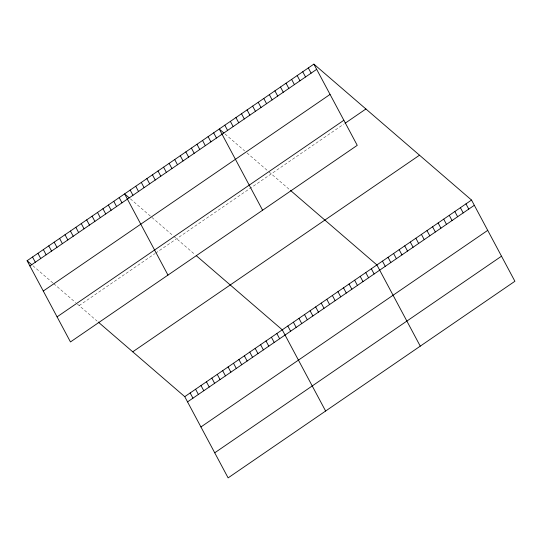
<?xml version="1.0" encoding="UTF-8"?>
<svg xmlns="http://www.w3.org/2000/svg" width="542" height="542" viewBox="0 0 542 542"><rect width="100%" height="100%" fill="white"/><g stroke="black" fill="none" stroke-linecap="round" stroke-linejoin="round"><path stroke-width="0.41" stroke-dasharray="2.71 2.03" d="M79.125 305.586L154.965 253.595M155.642 253.128L343.642 124.254M225.025 133.989L244.679 150.933M246.989 152.932L267.802 170.872M268.961 171.868L289.137 189.266M130.385 198.867L173.162 235.75M173.745 236.251L194.497 254.144M32.879 265.709L53.116 283.154M53.692 283.656L75.656 302.592M77.391 304.089L96.991 320.993"/><path stroke-width="0.81" d="M313.886 64.125L357.246 145.337L70.467 341.941L27.1 260.729L313.886 64.125L471.533 200.059L514.9 281.271L228.114 477.875L184.754 396.663L98.183 322.016M29.891 265.953L316.67 69.349M43.279 291.027L330.064 94.423M57.073 316.86L343.858 120.263M345.03 123.298L365.911 108.983M132.729 351.805L419.508 155.202M184.754 396.663L471.533 200.059M187.539 401.886L474.325 205.282M200.933 426.961L487.712 230.364M214.727 452.794L501.513 256.197M223.873 132.993L219.246 129.003L262.606 210.215M290.329 190.296L376.9 264.936L420.26 346.148M129.233 197.871L124.606 193.88L167.973 275.092M196.285 255.688L282.26 329.814L325.62 411.032M27.1 260.729L31.727 264.713M465.971 203.88L468.755 209.097M460.402 207.694L463.193 212.918M454.833 211.509L457.624 216.732M449.271 215.323L452.055 220.547M443.702 219.144L446.493 224.368M438.132 222.958L440.924 228.182M432.57 226.773L435.355 231.996M427.001 230.594L429.792 235.817M421.432 234.408L424.223 239.632M415.87 238.223L418.654 243.446M410.301 242.044L413.085 247.26M404.732 245.858L407.523 251.082M308.317 67.946L311.108 73.163M399.163 249.672L401.954 254.896M302.748 71.761L305.539 76.984M393.6 253.487L396.385 258.71M297.185 75.575L299.97 80.799M388.031 257.308L390.823 262.531M291.616 79.389L294.408 84.613M382.462 261.122L385.254 266.346M286.047 83.211L288.839 88.434M280.485 87.025L283.27 92.248M371.331 268.757L374.122 273.981M274.916 90.839L277.7 96.063M365.762 272.572L368.553 277.795M269.347 94.66L272.138 99.884M360.2 276.386L362.984 281.61M263.778 98.475L266.569 103.698M354.631 280.207L357.422 285.424M258.216 102.289L261 107.512M349.062 284.022L351.853 289.245M252.647 106.11L255.438 111.327M343.493 287.836L346.284 293.059M247.077 109.924L249.869 115.148M337.93 291.65L340.715 296.874M241.515 113.739L244.3 118.962M332.361 295.471L335.152 300.695M235.946 117.553L238.737 122.777M326.792 299.286L329.583 304.509M230.377 121.374L233.168 126.598M321.23 303.1L324.014 308.323M224.815 125.188L227.599 130.412M315.661 306.921L318.452 312.145M310.092 310.735L312.883 315.959M213.677 132.824L216.468 138.041M304.529 314.55L307.314 319.773M208.114 136.638L210.899 141.862M298.96 318.364L301.752 323.588M202.545 140.453L205.33 145.676M293.391 322.185L296.183 327.409M196.976 144.267L199.768 149.49M287.829 325.999L290.614 331.223M191.407 148.088L194.199 153.311M185.845 151.902L188.63 157.126M276.84 333.533L279.631 338.75M180.276 155.717L183.067 160.94M271.427 337.246L274.211 342.469M174.707 159.538L177.498 164.761M266.007 340.959L268.798 346.182M169.145 163.352L171.929 168.576M260.594 344.671L263.378 349.895M163.576 167.166L166.367 172.39M255.174 348.384L257.965 353.608M158.007 170.987L160.798 176.204M249.754 352.097L252.545 357.32M152.444 174.802L155.229 180.025M244.34 355.809L247.132 361.033M146.875 178.616L149.667 183.84M238.92 359.522L241.712 364.746M141.306 182.43L144.097 187.654M233.507 363.242L236.292 368.458M135.737 186.252L138.528 191.475M228.087 366.954L230.878 372.178M130.175 190.066L132.959 195.289M222.674 370.667L225.458 375.891M217.254 374.38L220.045 379.603M119.193 197.593L121.977 202.816M211.841 378.092L214.625 383.316M113.773 201.312L116.564 206.536M206.421 381.805L209.212 387.029M108.353 205.025L111.144 210.249M201.001 385.518L203.792 390.741M102.939 208.738L105.724 213.961M195.587 389.231L198.372 394.454M97.519 212.45L100.311 217.674M190.167 392.95L192.959 398.167M92.106 216.163L94.891 221.387M86.686 219.876L89.477 225.099M81.273 223.589L84.057 228.812M75.853 227.301L78.644 232.525M70.433 231.021L73.224 236.244M65.02 234.733L67.811 239.957M59.6 238.446L62.391 243.67M54.186 242.159L56.971 247.382M48.766 245.872L51.558 251.095M43.353 249.584L46.138 254.808M37.933 253.297L40.725 258.52M32.52 257.01L35.305 262.233"/></g></svg>
